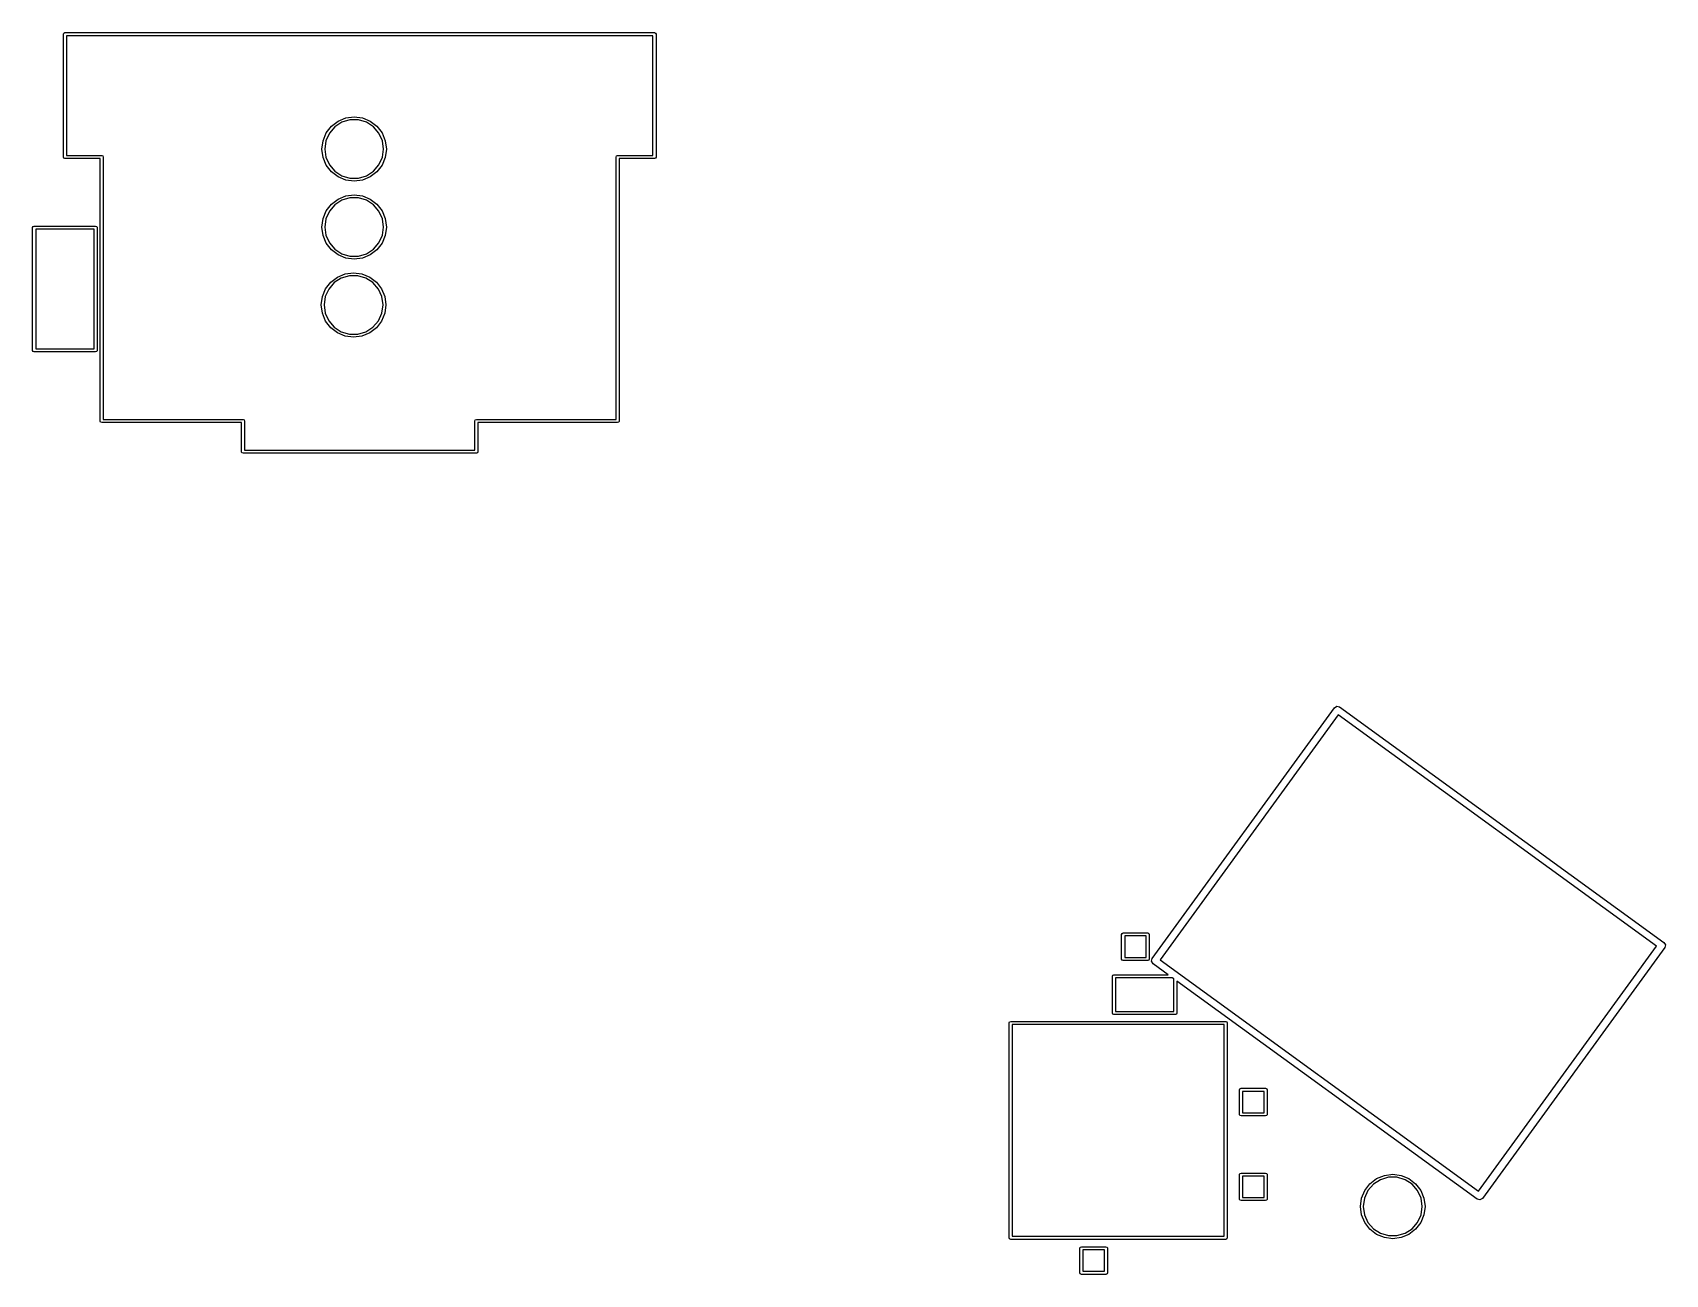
# Model space of a CAD drawing. Extents: x -22.4 to 4.2, y -5.2 to 15.
import ezdxf

# ---------------------------------------------------------------- set-up
doc = ezdxf.new("R2010")
doc.units = 0
doc.layers.add('BLACK', color=7, linetype='CONTINUOUS')

msp = doc.modelspace()

# ---------------------------------------------------------------- linework, layer by layer
at = {"layer": 'BLACK', "linetype": 'CONTINUOUS'}
for p, q in [((-21.925, 14.95), (-21.9177, 14.9677)), ((-21.925, 12.95), (-21.925, 14.95)), ((-21.9177, 14.9677), (-21.9, 14.975)), ((-21.9, 14.975), (-12.3, 14.975)), ((-21.875, 14.925), (-21.875, 12.975)), ((-12.325, 14.925), (-21.875, 14.925)), ((-12.325, 12.975), (-12.325, 14.925)), ((-12.3, 14.975), (-12.2823, 14.9677)), ((-12.2823, 14.9677), (-12.275, 14.95)), ((-12.275, 14.95), (-12.275, 12.95)), ((-17.4525, 13.5347), (-17.3259, 13.5871)), ((-17.3259, 13.5871), (-17.19, 13.605)), ((-17.19, 13.605), (-17.0541, 13.5871)), ((-17.0541, 13.5871), (-16.9275, 13.5347)), ((-17.6971, 13.2159), (-17.6447, 13.3425)), ((-17.5937, 13.3394), (-17.6504, 13.2152)), ((-17.6447, 13.3425), (-17.5612, 13.4512)), ((-17.5043, 13.4427), (-17.5937, 13.3394)), ((-17.5612, 13.4512), (-17.4525, 13.5347)), ((-17.3894, 13.5165), (-17.5043, 13.4427)), ((-17.2583, 13.555), (-17.3894, 13.5165)), ((-17.1217, 13.555), (-17.2583, 13.555)), ((-16.9906, 13.5165), (-17.1217, 13.555)), ((-16.8757, 13.4427), (-16.9906, 13.5165)), ((-16.9275, 13.5347), (-16.8188, 13.4512)), ((-16.7863, 13.3394), (-16.8757, 13.4427)), ((-16.8188, 13.4512), (-16.7353, 13.3425)), ((-16.7296, 13.2152), (-16.7863, 13.3394)), ((-16.7353, 13.3425), (-16.6829, 13.2159)), ((-17.715, 13.08), (-17.6971, 13.2159)), ((-17.6971, 12.9441), (-17.715, 13.08)), ((-17.6504, 13.2152), (-17.6699, 13.08)), ((-17.6699, 13.08), (-17.6504, 12.9448)), ((-16.7101, 13.08), (-16.7296, 13.2152)), ((-16.7296, 12.9448), (-16.7101, 13.08)), ((-16.6829, 13.2159), (-16.665, 13.08)), ((-16.665, 13.08), (-16.6829, 12.9441)), ((-21.9177, 12.9323), (-21.925, 12.95)), ((-21.9, 12.925), (-21.9177, 12.9323)), ((-21.325, 12.925), (-21.9, 12.925)), ((-21.875, 12.975), (-21.3, 12.975)), ((-21.325, 8.65), (-21.325, 12.925)), ((-21.3, 12.975), (-21.2823, 12.9677)), ((-21.2823, 12.9677), (-21.275, 12.95)), ((-21.275, 12.95), (-21.275, 8.675)), ((-17.6447, 12.8175), (-17.6971, 12.9441)), ((-17.6504, 12.9448), (-17.5937, 12.8206)), ((-17.5612, 12.7088), (-17.6447, 12.8175)), ((-17.5937, 12.8206), (-17.5043, 12.7173)), ((-16.8757, 12.7173), (-16.7863, 12.8206)), ((-16.7353, 12.8175), (-16.8188, 12.7088)), ((-16.7863, 12.8206), (-16.7296, 12.9448)), ((-16.6829, 12.9441), (-16.7353, 12.8175)), ((-12.925, 12.95), (-12.9177, 12.9677)), ((-12.925, 8.675), (-12.925, 12.95)), ((-12.9177, 12.9677), (-12.9, 12.975)), ((-12.9, 12.975), (-12.325, 12.975)), ((-12.3, 12.925), (-12.875, 12.925)), ((-12.875, 12.925), (-12.875, 8.65)), ((-12.2823, 12.9323), (-12.3, 12.925)), ((-12.275, 12.95), (-12.2823, 12.9323)), ((-17.4525, 12.6253), (-17.5612, 12.7088)), ((-17.5043, 12.7173), (-17.3894, 12.6435)), ((-17.3259, 12.5729), (-17.4525, 12.6253)), ((-17.3894, 12.6435), (-17.2583, 12.605)), ((-17.19, 12.555), (-17.3259, 12.5729)), ((-17.2583, 12.605), (-17.1217, 12.605)), ((-17.0541, 12.5729), (-17.19, 12.555)), ((-17.1217, 12.605), (-16.9906, 12.6435)), ((-16.9275, 12.6253), (-17.0541, 12.5729)), ((-16.9906, 12.6435), (-16.8757, 12.7173)), ((-16.8188, 12.7088), (-16.9275, 12.6253)), ((-17.5612, 12.1812), (-17.4525, 12.2647)), ((-17.3894, 12.2465), (-17.5043, 12.1727)), ((-17.4525, 12.2647), (-17.3259, 12.3171)), ((-17.2583, 12.285), (-17.3894, 12.2465)), ((-17.3259, 12.3171), (-17.19, 12.335)), ((-17.1217, 12.285), (-17.2583, 12.285)), ((-17.19, 12.335), (-17.0541, 12.3171)), ((-16.9906, 12.2465), (-17.1217, 12.285)), ((-17.0541, 12.3171), (-16.9275, 12.2647)), ((-16.8757, 12.1727), (-16.9906, 12.2465)), ((-16.9275, 12.2647), (-16.8188, 12.1812)), ((-17.6971, 11.9459), (-17.6447, 12.0725)), ((-17.5937, 12.0694), (-17.6504, 11.9452)), ((-17.6447, 12.0725), (-17.5612, 12.1812)), ((-17.5043, 12.1727), (-17.5937, 12.0694)), ((-16.7863, 12.0694), (-16.8757, 12.1727)), ((-16.8188, 12.1812), (-16.7353, 12.0725)), ((-16.7296, 11.9452), (-16.7863, 12.0694)), ((-16.7353, 12.0725), (-16.6829, 11.9459)), ((-22.425, 11.8), (-22.4177, 11.8177)), ((-22.425, 9.8), (-22.425, 11.8)), ((-22.4177, 11.8177), (-22.4, 11.825)), ((-22.4, 11.825), (-21.4, 11.825)), ((-22.375, 11.775), (-22.375, 9.825)), ((-21.425, 11.775), (-22.375, 11.775)), ((-21.425, 9.825), (-21.425, 11.775)), ((-21.4, 11.825), (-21.3823, 11.8177)), ((-21.3823, 11.8177), (-21.375, 11.8)), ((-21.375, 11.8), (-21.375, 9.8)), ((-17.715, 11.81), (-17.6971, 11.9459)), ((-17.6971, 11.6741), (-17.715, 11.81)), ((-17.6504, 11.9452), (-17.6699, 11.81)), ((-17.6699, 11.81), (-17.6504, 11.6748)), ((-16.7101, 11.81), (-16.7296, 11.9452)), ((-16.7296, 11.6748), (-16.7101, 11.81)), ((-16.6829, 11.9459), (-16.665, 11.81)), ((-16.665, 11.81), (-16.6829, 11.6741)), ((-17.6447, 11.5475), (-17.6971, 11.6741)), ((-17.6504, 11.6748), (-17.5937, 11.5506)), ((-17.5612, 11.4388), (-17.6447, 11.5475)), ((-17.5937, 11.5506), (-17.5043, 11.4473)), ((-17.4525, 11.3553), (-17.5612, 11.4388)), ((-17.5043, 11.4473), (-17.3894, 11.3735)), ((-16.9906, 11.3735), (-16.8757, 11.4473)), ((-16.8188, 11.4388), (-16.9275, 11.3553)), ((-16.8757, 11.4473), (-16.7863, 11.5506)), ((-16.7353, 11.5475), (-16.8188, 11.4388)), ((-16.7863, 11.5506), (-16.7296, 11.6748)), ((-16.6829, 11.6741), (-16.7353, 11.5475)), ((-17.3259, 11.3029), (-17.4525, 11.3553)), ((-17.3894, 11.3735), (-17.2583, 11.335)), ((-17.19, 11.285), (-17.3259, 11.3029)), ((-17.2583, 11.335), (-17.1217, 11.335)), ((-17.0541, 11.3029), (-17.19, 11.285)), ((-17.1217, 11.335), (-16.9906, 11.3735)), ((-16.9275, 11.3553), (-17.0541, 11.3029)), ((-17.6547, 10.8035), (-17.5712, 10.9122)), ((-17.5143, 10.9037), (-17.6037, 10.8004)), ((-17.5712, 10.9122), (-17.4625, 10.9957)), ((-17.3994, 10.9775), (-17.5143, 10.9037)), ((-17.4625, 10.9957), (-17.3359, 11.0481)), ((-17.2683, 11.016), (-17.3994, 10.9775)), ((-17.3359, 11.0481), (-17.2, 11.066)), ((-17.1317, 11.016), (-17.2683, 11.016)), ((-17.2, 11.066), (-17.0641, 11.0481)), ((-17.0006, 10.9775), (-17.1317, 11.016)), ((-17.0641, 11.0481), (-16.9375, 10.9957)), ((-16.8857, 10.9037), (-17.0006, 10.9775)), ((-16.9375, 10.9957), (-16.8288, 10.9122)), ((-16.7963, 10.8004), (-16.8857, 10.9037)), ((-16.8288, 10.9122), (-16.7453, 10.8035)), ((-17.725, 10.541), (-17.7071, 10.6769)), ((-17.7071, 10.6769), (-17.6547, 10.8035)), ((-17.6604, 10.6762), (-17.6799, 10.541)), ((-17.6037, 10.8004), (-17.6604, 10.6762)), ((-16.7396, 10.6762), (-16.7963, 10.8004)), ((-16.7453, 10.8035), (-16.6929, 10.6769)), ((-16.7201, 10.541), (-16.7396, 10.6762)), ((-16.6929, 10.6769), (-16.675, 10.541)), ((-17.7071, 10.4051), (-17.725, 10.541)), ((-17.6547, 10.2785), (-17.7071, 10.4051)), ((-17.6799, 10.541), (-17.6604, 10.4058)), ((-17.6604, 10.4058), (-17.6037, 10.2816)), ((-16.7963, 10.2816), (-16.7396, 10.4058)), ((-16.6929, 10.4051), (-16.7453, 10.2785)), ((-16.7396, 10.4058), (-16.7201, 10.541)), ((-16.675, 10.541), (-16.6929, 10.4051)), ((-17.5712, 10.1698), (-17.6547, 10.2785)), ((-17.6037, 10.2816), (-17.5143, 10.1783)), ((-17.4625, 10.0863), (-17.5712, 10.1698)), ((-17.5143, 10.1783), (-17.3994, 10.1045)), ((-17.3994, 10.1045), (-17.2683, 10.066)), ((-17.1317, 10.066), (-17.0006, 10.1045)), ((-17.0006, 10.1045), (-16.8857, 10.1783)), ((-16.8288, 10.1698), (-16.9375, 10.0863)), ((-16.8857, 10.1783), (-16.7963, 10.2816)), ((-16.7453, 10.2785), (-16.8288, 10.1698)), ((-17.3359, 10.0339), (-17.4625, 10.0863)), ((-17.2, 10.016), (-17.3359, 10.0339)), ((-17.2683, 10.066), (-17.1317, 10.066)), ((-17.0641, 10.0339), (-17.2, 10.016)), ((-16.9375, 10.0863), (-17.0641, 10.0339)), ((-22.4177, 9.78232), (-22.425, 9.8)), ((-22.4, 9.775), (-22.4177, 9.78232)), ((-21.4, 9.775), (-22.4, 9.775)), ((-22.375, 9.825), (-21.425, 9.825)), ((-21.3823, 9.78232), (-21.4, 9.775)), ((-21.375, 9.8), (-21.3823, 9.78232)), ((-21.3177, 8.63232), (-21.325, 8.65)), ((-21.3, 8.625), (-21.3177, 8.63232)), ((-19.025, 8.625), (-21.3, 8.625)), ((-21.275, 8.675), (-19, 8.675)), ((-19.025, 8.15), (-19.025, 8.625)), ((-19, 8.675), (-18.9823, 8.66768)), ((-18.9823, 8.66768), (-18.975, 8.65)), ((-18.975, 8.65), (-18.975, 8.175)), ((-15.225, 8.65), (-15.2177, 8.66768)), ((-15.225, 8.175), (-15.225, 8.65)), ((-15.2177, 8.66768), (-15.2, 8.675)), ((-15.2, 8.675), (-12.925, 8.675)), ((-12.9, 8.625), (-15.175, 8.625)), ((-15.175, 8.625), (-15.175, 8.15)), ((-12.8823, 8.63232), (-12.9, 8.625)), ((-12.875, 8.65), (-12.8823, 8.63232)), ((-19.0177, 8.13232), (-19.025, 8.15)), ((-19, 8.125), (-19.0177, 8.13232)), ((-15.2, 8.125), (-19, 8.125)), ((-18.975, 8.175), (-15.225, 8.175)), ((-15.1823, 8.13232), (-15.2, 8.125)), ((-15.175, 8.15), (-15.1823, 8.13232)), ((-1.22861, 3.98281), (-1.18945, 4.0068)), ((-1.18945, 4.0068), (-1.1448, 3.99608)), ((-1.1448, 3.99608), (4.13403, 0.160781)), ((-4.19692, -0.10273), (-1.22861, 3.98281)), ((-1.1668, 3.86373), (-4.06457, -0.124723)), ((4.01496, 0.098967), (-1.1668, 3.86373)), ((-4.695, 0.29), (-4.68768, 0.307678)), ((-4.695, -0.11), (-4.695, 0.29)), ((-4.68768, 0.307678), (-4.67, 0.315)), ((-4.67, 0.315), (-4.27, 0.315)), ((-4.27, 0.315), (-4.25232, 0.307678)), ((-4.25232, 0.307678), (-4.245, 0.29)), ((-4.245, 0.29), (-4.245, -0.11)), ((-4.645, 0.265), (-4.645, -0.085)), ((-4.295, 0.265), (-4.645, 0.265)), ((-4.295, -0.085), (-4.295, 0.265)), ((1.11718, -3.88949), (4.01496, 0.098967)), ((4.14731, 0.076973), (1.17899, -4.00856)), ((4.13403, 0.160781), (4.15803, 0.121626)), ((4.15803, 0.121626), (4.14731, 0.076973)), ((-4.68768, -0.127678), (-4.695, -0.11)), ((-4.67, -0.135), (-4.68768, -0.127678)), ((-4.27, -0.135), (-4.67, -0.135)), ((-4.645, -0.085), (-4.295, -0.085)), ((-4.25232, -0.127678), (-4.27, -0.135)), ((-4.245, -0.11), (-4.25232, -0.127678)), ((-4.20764, -0.147383), (-4.19692, -0.10273)), ((-4.18365, -0.186538), (-4.20764, -0.147383)), ((-3.93802, -0.365), (-4.18365, -0.186538)), ((-4.06457, -0.124723), (1.11718, -3.88949)), ((-4.845, -0.39), (-4.83768, -0.372322)), ((-4.845, -0.99), (-4.845, -0.39)), ((-4.83768, -0.372322), (-4.82, -0.365)), ((-4.82, -0.365), (-3.93802, -0.365)), ((-4.795, -0.415), (-4.795, -0.965)), ((-3.8692, -0.415), (-4.795, -0.415)), ((-3.845, -0.432581), (-3.8692, -0.415)), ((-3.845, -0.965), (-3.845, -0.432581)), ((1.09519, -4.02184), (-3.795, -0.468908)), ((-3.795, -0.468908), (-3.795, -0.99)), ((-4.83768, -1.00768), (-4.845, -0.99)), ((-4.82, -1.015), (-4.83768, -1.00768)), ((-3.82, -1.015), (-4.82, -1.015)), ((-4.795, -0.965), (-3.845, -0.965)), ((-3.80232, -1.00768), (-3.82, -1.015)), ((-3.795, -0.99), (-3.80232, -1.00768)), ((-6.525, -1.15), (-6.51768, -1.13232)), ((-6.525, -4.65), (-6.525, -1.15)), ((-6.51768, -1.13232), (-6.5, -1.125)), ((-6.5, -1.125), (-3, -1.125)), ((-6.475, -1.175), (-6.475, -4.625)), ((-3.025, -1.175), (-6.475, -1.175)), ((-3.025, -4.625), (-3.025, -1.175)), ((-3, -1.125), (-2.98232, -1.13232)), ((-2.98232, -1.13232), (-2.975, -1.15)), ((-2.975, -1.15), (-2.975, -4.65)), ((-2.775, -2.24), (-2.76768, -2.22232)), ((-2.775, -2.64), (-2.775, -2.24)), ((-2.76768, -2.22232), (-2.75, -2.215)), ((-2.75, -2.215), (-2.35, -2.215)), ((-2.725, -2.265), (-2.725, -2.615)), ((-2.375, -2.265), (-2.725, -2.265)), ((-2.375, -2.615), (-2.375, -2.265)), ((-2.35, -2.215), (-2.33232, -2.22232)), ((-2.33232, -2.22232), (-2.325, -2.24)), ((-2.325, -2.24), (-2.325, -2.64)), ((-2.76768, -2.65768), (-2.775, -2.64)), ((-2.75, -2.665), (-2.76768, -2.65768)), ((-2.725, -2.615), (-2.375, -2.615)), ((-2.33232, -2.65768), (-2.35, -2.665)), ((-2.325, -2.64), (-2.33232, -2.65768)), ((-2.35, -2.665), (-2.75, -2.665)), ((-2.775, -3.62), (-2.76768, -3.60232)), ((-2.775, -4.02), (-2.775, -3.62)), ((-2.76768, -3.60232), (-2.75, -3.595)), ((-2.75, -3.595), (-2.35, -3.595)), ((-2.725, -3.645), (-2.725, -3.995)), ((-2.375, -3.645), (-2.725, -3.645)), ((-2.375, -3.995), (-2.375, -3.645)), ((-2.35, -3.595), (-2.33232, -3.60232)), ((-2.33232, -3.60232), (-2.325, -3.62)), ((-2.325, -3.62), (-2.325, -4.02)), ((-0.651231, -3.76877), (-0.5425, -3.68534)), ((-0.479351, -3.70348), (-0.594258, -3.77733)), ((-0.5425, -3.68534), (-0.41588, -3.63289)), ((-0.348295, -3.665), (-0.479351, -3.70348)), ((-0.41588, -3.63289), (-0.28, -3.615)), ((-0.211705, -3.665), (-0.348295, -3.665)), ((-0.28, -3.615), (-0.14412, -3.63289)), ((-0.080649, -3.70348), (-0.211705, -3.665)), ((-0.14412, -3.63289), (-0.0175, -3.68534)), ((0.034258, -3.77733), (-0.080649, -3.70348)), ((-0.0175, -3.68534), (0.091231, -3.76877)), ((-0.787111, -4.00412), (-0.734663, -3.8775)), ((-0.683705, -3.88055), (-0.740446, -4.0048)), ((-0.734663, -3.8775), (-0.651231, -3.76877)), ((-0.594258, -3.77733), (-0.683705, -3.88055)), ((0.123705, -3.88055), (0.034258, -3.77733)), ((0.091231, -3.76877), (0.174663, -3.8775)), ((0.180446, -4.0048), (0.123705, -3.88055)), ((0.174663, -3.8775), (0.227111, -4.00412)), ((-2.76768, -4.03768), (-2.775, -4.02)), ((-2.75, -4.045), (-2.76768, -4.03768)), ((-2.35, -4.045), (-2.75, -4.045)), ((-2.725, -3.995), (-2.375, -3.995)), ((-2.33232, -4.03768), (-2.35, -4.045)), ((-2.325, -4.02), (-2.33232, -4.03768)), ((-0.805, -4.14), (-0.787111, -4.00412)), ((-0.787111, -4.27588), (-0.805, -4.14)), ((-0.740446, -4.0048), (-0.759885, -4.14)), ((-0.759885, -4.14), (-0.740446, -4.2752)), ((0.199885, -4.14), (0.180446, -4.0048)), ((0.180446, -4.2752), (0.199885, -4.14)), ((0.227111, -4.00412), (0.245, -4.14)), ((0.245, -4.14), (0.227111, -4.27588)), ((1.13984, -4.03256), (1.09519, -4.02184)), ((1.17899, -4.00856), (1.13984, -4.03256)), ((-0.734663, -4.4025), (-0.787111, -4.27588)), ((-0.740446, -4.2752), (-0.683705, -4.39945)), ((-0.651231, -4.51123), (-0.734663, -4.4025)), ((-0.683705, -4.39945), (-0.594258, -4.50267)), ((-0.5425, -4.59466), (-0.651231, -4.51123)), ((-0.594258, -4.50267), (-0.479351, -4.57652)), ((-0.080649, -4.57652), (0.034258, -4.50267)), ((0.091231, -4.51123), (-0.0175, -4.59466)), ((0.034258, -4.50267), (0.123705, -4.39945)), ((0.174663, -4.4025), (0.091231, -4.51123)), ((0.123705, -4.39945), (0.180446, -4.2752)), ((0.227111, -4.27588), (0.174663, -4.4025)), ((-6.51768, -4.66768), (-6.525, -4.65)), ((-6.5, -4.675), (-6.51768, -4.66768)), ((-3, -4.675), (-6.5, -4.675)), ((-6.475, -4.625), (-3.025, -4.625)), ((-2.98232, -4.66768), (-3, -4.675)), ((-2.975, -4.65), (-2.98232, -4.66768)), ((-0.41588, -4.64711), (-0.5425, -4.59466)), ((-0.479351, -4.57652), (-0.348295, -4.615)), ((-0.28, -4.665), (-0.41588, -4.64711)), ((-0.348295, -4.615), (-0.211705, -4.615)), ((-0.14412, -4.64711), (-0.28, -4.665)), ((-0.211705, -4.615), (-0.080649, -4.57652)), ((-0.0175, -4.59466), (-0.14412, -4.64711)), ((-5.375, -4.82), (-5.36768, -4.80232)), ((-5.375, -5.22), (-5.375, -4.82)), ((-5.36768, -4.80232), (-5.35, -4.795)), ((-5.35, -4.795), (-4.95, -4.795)), ((-5.325, -4.845), (-5.325, -5.195)), ((-4.975, -4.845), (-5.325, -4.845)), ((-4.975, -5.195), (-4.975, -4.845)), ((-4.95, -4.795), (-4.93232, -4.80232)), ((-4.93232, -4.80232), (-4.925, -4.82)), ((-4.925, -4.82), (-4.925, -5.22)), ((-5.36768, -5.23768), (-5.375, -5.22)), ((-5.35, -5.245), (-5.36768, -5.23768)), ((-4.95, -5.245), (-5.35, -5.245)), ((-5.325, -5.195), (-4.975, -5.195)), ((-4.93232, -5.23768), (-4.95, -5.245)), ((-4.925, -5.22), (-4.93232, -5.23768))]:
    msp.add_line(p, q, dxfattribs=at)

doc.saveas('drawing.dxf')
